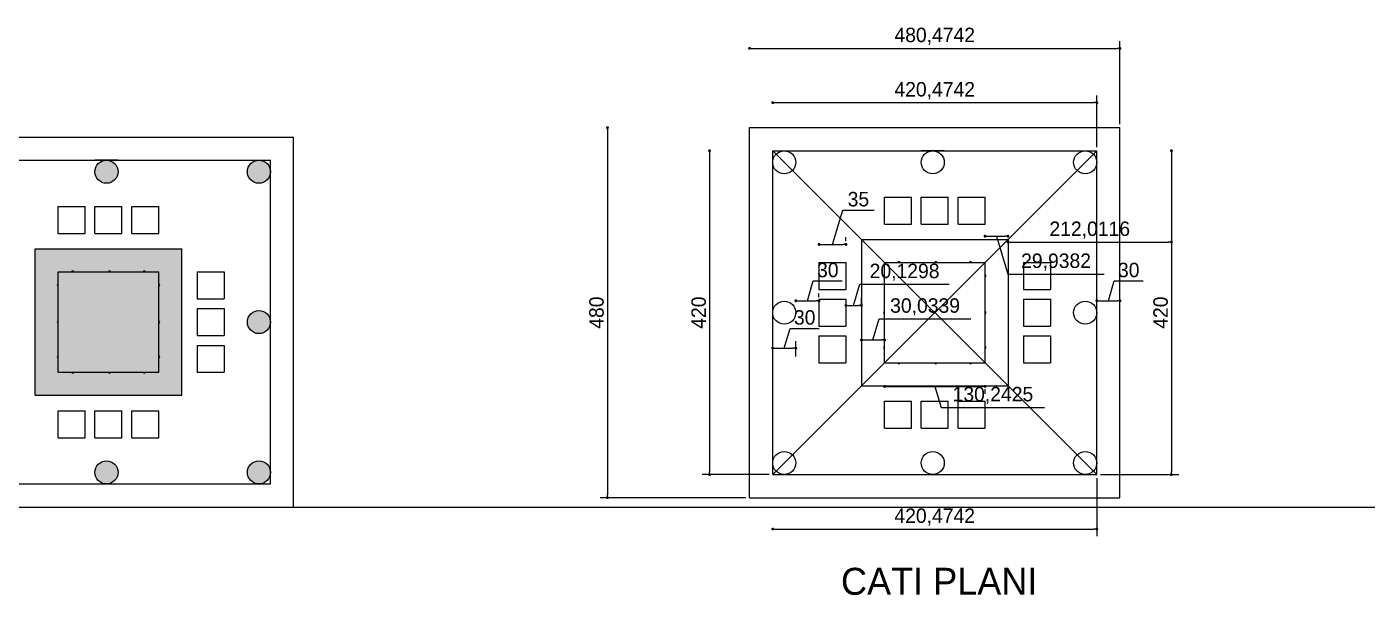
# Model space of a CAD drawing. Extents: x 9483 to 67306, y -5730 to 5191.
# Drawn here: x 23647 to 25386, y -5216 to -4478 of the extents above; entities that cross this region are included whole.
import ezdxf

# ---------------------------------------------------------------- set-up
doc = ezdxf.new("R2010")
doc.units = 0
doc.header["$MEASUREMENT"] = 0
doc.layers.get('0').update_dxf_attribs({"linetype": 'CONTINUOUS'})
doc.layers.get('DEFPOINTS').update_dxf_attribs({"linetype": 'CONTINUOUS'})
for name, color, linetype in [('duvar', 3, 'CONTINUOUS'), ('kolon', 1, 'CONTINUOUS'), ('Layer1', 4, 'CONTINUOUS'), ('yazı', 6, 'CONTINUOUS'), ('ölçü', 5, 'CONTINUOUS')]:
    doc.layers.add(name, color=color, linetype=linetype)
doc.dimstyles.get("Standard").update_dxf_attribs({"dimtxt": 0.18, "dimasz": 0.18, "dimexe": 0.18, "dimexo": 0.0625, "dimgap": 0.09, "dimtad": 0, "dimtih": 1, "dimtoh": 1, "dimdec": 4, "dimzin": 0, "dimdsep": 46, "dimtxsty": 'Standard', "dimcen": 0.09, "dimadec": 0, "dimazin": 0, "dimtfac": 1, "dimtdec": 4, "dimtofl": 0, "dimtmove": 0, "dimatfit": 3, "dimfxl": 1, "dimtolj": 1, "dimtzin": 0, "dimarcsym": 0})

# ---------------------------------------------------------------- blocks, each defined once
blk = doc.blocks.new('_DOT')
at = {"color": 0, "linetype": 'ByBlock'}
blk.add_line((-0.5, 0), (-1, 0), dxfattribs=at)
at = {"color": 0, "linetype": 'ByBlock', "const_width": 0.5}
blk.add_lwpolyline([(-0.25, 0, 1), (0.25, 0, 1)], format="xyb", close=True, dxfattribs=at)
blk = doc.blocks.new('*D66')
at = {"layer": 'DEFPOINTS', "color": 0}
for p in [(24615, -4639.2), (24533.1, -5059.2), (24615, -5059.2)]:
    blk.add_point(p, dxfattribs=at)
at = {"layer": 'yazı', "color": 0, "lineweight": -2}
for p, q in [((24533.1, -4643), (24533.1, -5055.5)), ((24610.3, -5059.2), (24523.7, -5059.2))]:
    blk.add_line(p, q, dxfattribs=at)
at = {"layer": 'yazı', "color": 0, "lineweight": -2, "xscale": 3.75, "yscale": 3.75, "zscale": 3.75}
for p, rotation in [((24533.1, -4639.2), 90), ((24533.1, -5059.2), 270)]:
    blk.add_blockref('_DOT', p, dxfattribs=dict(at, rotation=rotation))
at = {"layer": 'yazı', "color": 0, "insert": (24519, -4849.2), "char_height": 18.75, "attachment_point": 5, "rotation": 90}
blk.add_mtext('\\A1;420', dxfattribs=at)
blk = doc.blocks.new('*D64')
at = {"layer": 'DEFPOINTS', "color": 0}
for p in [(25035.5, -4639.2), (25035.5, -5059.2), (25132.3, -5059.2)]:
    blk.add_point(p, dxfattribs=at)
at = {"layer": 'yazı', "color": 0, "lineweight": -2}
for p, q in [((25132.3, -4643), (25132.3, -5055.5)), ((25040.1, -5059.2), (25141.7, -5059.2))]:
    blk.add_line(p, q, dxfattribs=at)
at = {"layer": 'yazı', "color": 0, "lineweight": -2, "xscale": 3.75, "yscale": 3.75, "zscale": 3.75}
for p, rotation in [((25132.3, -4639.2), 90), ((25132.3, -5059.2), 270)]:
    blk.add_blockref('_DOT', p, dxfattribs=dict(at, rotation=rotation))
at = {"layer": 'yazı', "color": 0, "insert": (25118.3, -4849.2), "char_height": 18.75, "attachment_point": 5, "rotation": 90}
blk.add_mtext('\\A1;420', dxfattribs=at)
blk = doc.blocks.new('*D67')
at = {"layer": 'DEFPOINTS', "color": 0}
for p in [(24615, -5059.2), (25035.5, -5059.2), (25035.5, -5129.9)]:
    blk.add_point(p, dxfattribs=at)
at = {"layer": 'yazı', "color": 0, "lineweight": -2}
for p, q in [((25035.5, -5063.9), (25035.5, -5139.3)), ((24618.7, -5129.9), (25031.7, -5129.9))]:
    blk.add_line(p, q, dxfattribs=at)
at = {"layer": 'yazı', "color": 0, "lineweight": -2, "xscale": 3.75, "yscale": 3.75, "zscale": 3.75, "rotation": 180}
blk.add_blockref('_DOT', (24615, -5129.9), dxfattribs=at)
at = {"layer": 'yazı', "color": 0, "lineweight": -2, "xscale": 3.75, "yscale": 3.75, "zscale": 3.75}
blk.add_blockref('_DOT', (25035.5, -5129.9), dxfattribs=at)
at = {"layer": 'yazı', "color": 0, "insert": (24825.2, -5114.3), "char_height": 18.75, "attachment_point": 5}
blk.add_mtext('\\A1;420,4742', dxfattribs=at)
blk = doc.blocks.new('*D65')
at = {"layer": 'DEFPOINTS', "color": 0}
for p in [(25035.5, -4576.8), (24615, -4639.2), (25035.5, -4639.2)]:
    blk.add_point(p, dxfattribs=at)
at = {"layer": 'yazı', "color": 0, "lineweight": -2}
for p, q in [((25035.5, -4634.5), (25035.5, -4567.4)), ((24618.7, -4576.8), (25031.7, -4576.8))]:
    blk.add_line(p, q, dxfattribs=at)
at = {"layer": 'yazı', "color": 0, "lineweight": -2, "xscale": 3.75, "yscale": 3.75, "zscale": 3.75, "rotation": 180}
blk.add_blockref('_DOT', (24615, -4576.8), dxfattribs=at)
at = {"layer": 'yazı', "color": 0, "lineweight": -2, "xscale": 3.75, "yscale": 3.75, "zscale": 3.75}
blk.add_blockref('_DOT', (25035.5, -4576.8), dxfattribs=at)
at = {"layer": 'yazı', "color": 0, "insert": (24825.2, -4561.2), "char_height": 18.75, "attachment_point": 5}
blk.add_mtext('\\A1;420,4742', dxfattribs=at)
blk = doc.blocks.new('*D68')
at = {"layer": 'DEFPOINTS', "color": 0}
for p in [(24645, -4895.3), (24615, -4910.8), (24645, -4910.8)]:
    blk.add_point(p, dxfattribs=at)
at = {"layer": 'yazı', "color": 0, "lineweight": -2}
for p, q in [((24630, -4895.3), (24637.7, -4869.6)), ((24637.7, -4869.6), (24675.2, -4869.6)), ((24645, -4906.1), (24645, -4886)), ((24618.7, -4895.3), (24641.2, -4895.3))]:
    blk.add_line(p, q, dxfattribs=at)
at = {"layer": 'yazı', "color": 0, "lineweight": -2, "xscale": 3.75, "yscale": 3.75, "zscale": 3.75, "rotation": 180}
blk.add_blockref('_DOT', (24615, -4895.3), dxfattribs=at)
at = {"layer": 'yazı', "color": 0, "lineweight": -2, "xscale": 3.75, "yscale": 3.75, "zscale": 3.75}
blk.add_blockref('_DOT', (24645, -4895.3), dxfattribs=at)
at = {"layer": 'yazı', "color": 0, "insert": (24656.5, -4855.5), "char_height": 18.75, "attachment_point": 5}
blk.add_mtext('\\A1;30', dxfattribs=at)
blk = doc.blocks.new('*D69')
at = {"layer": 'DEFPOINTS', "color": 0}
for p in [(24675, -4833.8), (24675, -4833.8), (24645, -4849.2)]:
    blk.add_point(p, dxfattribs=at)
at = {"layer": 'yazı', "color": 0, "lineweight": -2}
for p, q in [((24660, -4833.8), (24667.7, -4808)), ((24667.7, -4808), (24705.2, -4808)), ((24648.7, -4833.8), (24671.2, -4833.8)), ((24675, -4829.1), (24675, -4824.4))]:
    blk.add_line(p, q, dxfattribs=at)
at = {"layer": 'yazı', "color": 0, "lineweight": -2, "xscale": 3.75, "yscale": 3.75, "zscale": 3.75, "rotation": 180}
blk.add_blockref('_DOT', (24645, -4833.8), dxfattribs=at)
at = {"layer": 'yazı', "color": 0, "lineweight": -2, "xscale": 3.75, "yscale": 3.75, "zscale": 3.75}
blk.add_blockref('_DOT', (24675, -4833.8), dxfattribs=at)
at = {"layer": 'yazı', "color": 0, "insert": (24686.5, -4794), "char_height": 18.75, "attachment_point": 5}
blk.add_mtext('\\A1;30', dxfattribs=at)
blk = doc.blocks.new('*D70')
at = {"layer": 'DEFPOINTS', "color": 0}
for p in [(24675, -4760.7), (24710, -4760.7), (24710, -4760.7)]:
    blk.add_point(p, dxfattribs=at)
at = {"layer": 'yazı', "color": 0, "lineweight": -2}
for p, q in [((24692.5, -4760.7), (24705.8, -4716.2)), ((24705.8, -4716.2), (24746.5, -4716.2)), ((24678.7, -4760.7), (24706.2, -4760.7)), ((24710, -4756), (24710, -4751.4))]:
    blk.add_line(p, q, dxfattribs=at)
at = {"layer": 'yazı', "color": 0, "lineweight": -2, "xscale": 3.75, "yscale": 3.75, "zscale": 3.75, "rotation": 180}
blk.add_blockref('_DOT', (24675, -4760.7), dxfattribs=at)
at = {"layer": 'yazı', "color": 0, "lineweight": -2, "xscale": 3.75, "yscale": 3.75, "zscale": 3.75}
blk.add_blockref('_DOT', (24710, -4760.7), dxfattribs=at)
at = {"layer": 'yazı', "color": 0, "insert": (24726.2, -4702.1), "char_height": 18.75, "attachment_point": 5}
blk.add_mtext('\\A1;35', dxfattribs=at)
blk = doc.blocks.new('*D71')
at = {"layer": 'DEFPOINTS', "color": 0}
for p in [(25035.5, -4833.8), (25065.5, -4833.8), (25065.5, -4833.8)]:
    blk.add_point(p, dxfattribs=at)
at = {"layer": 'yazı', "color": 0, "lineweight": -2}
for p, q in [((25050.5, -4833.8), (25058.2, -4808)), ((25058.2, -4808), (25095.7, -4808)), ((25039.2, -4833.8), (25061.7, -4833.8)), ((25065.5, -4829.1), (25065.5, -4824.4))]:
    blk.add_line(p, q, dxfattribs=at)
at = {"layer": 'yazı', "color": 0, "lineweight": -2, "xscale": 3.75, "yscale": 3.75, "zscale": 3.75, "rotation": 180}
blk.add_blockref('_DOT', (25035.5, -4833.8), dxfattribs=at)
at = {"layer": 'yazı', "color": 0, "lineweight": -2, "xscale": 3.75, "yscale": 3.75, "zscale": 3.75}
blk.add_blockref('_DOT', (25065.5, -4833.8), dxfattribs=at)
at = {"layer": 'yazı', "color": 0, "insert": (25076.9, -4794), "char_height": 18.75, "attachment_point": 5}
blk.add_mtext('\\A1;30', dxfattribs=at)
blk = doc.blocks.new('*D72')
at = {"layer": 'DEFPOINTS', "color": 0}
for p in [(24710, -4843.9), (24730.1, -4839.8), (24730.1, -4843.9)]:
    blk.add_point(p, dxfattribs=at)
at = {"layer": 'yazı', "color": 0, "lineweight": -2}
for p, q in [((24720, -4839.8), (24728.2, -4812.4)), ((24728.2, -4812.4), (24843.9, -4812.4)), ((24730.1, -4839.3), (24730.1, -4830.4)), ((24713.7, -4839.8), (24726.4, -4839.8))]:
    blk.add_line(p, q, dxfattribs=at)
at = {"layer": 'yazı', "color": 0, "lineweight": -2, "xscale": 3.75, "yscale": 3.75, "zscale": 3.75, "rotation": 180}
blk.add_blockref('_DOT', (24710, -4839.8), dxfattribs=at)
at = {"layer": 'yazı', "color": 0, "lineweight": -2, "xscale": 3.75, "yscale": 3.75, "zscale": 3.75}
blk.add_blockref('_DOT', (24730.1, -4839.8), dxfattribs=at)
at = {"layer": 'yazı', "color": 0, "insert": (24786.1, -4796.8), "char_height": 18.75, "attachment_point": 5}
blk.add_mtext('\\A1;20,1298', dxfattribs=at)
blk = doc.blocks.new('*D73')
at = {"layer": 'DEFPOINTS', "color": 0}
for p in [(24760.1, -4884.6), (24730.1, -4888.8), (24760.1, -4888.6)]:
    blk.add_point(p, dxfattribs=at)
at = {"layer": 'yazı', "color": 0, "lineweight": -2}
for p, q in [((24745.1, -4884.6), (24753.3, -4857.3)), ((24753.3, -4857.3), (24872.1, -4857.3)), ((24733.9, -4884.6), (24756.4, -4884.6)), ((24760.1, -4883.9), (24760.1, -4875.2))]:
    blk.add_line(p, q, dxfattribs=at)
at = {"layer": 'yazı', "color": 0, "lineweight": -2, "xscale": 3.75, "yscale": 3.75, "zscale": 3.75, "rotation": 180}
blk.add_blockref('_DOT', (24730.1, -4884.6), dxfattribs=at)
at = {"layer": 'yazı', "color": 0, "lineweight": -2, "xscale": 3.75, "yscale": 3.75, "zscale": 3.75}
blk.add_blockref('_DOT', (24760.1, -4884.6), dxfattribs=at)
at = {"layer": 'yazı', "color": 0, "insert": (24812.7, -4841.7), "char_height": 18.75, "attachment_point": 5}
blk.add_mtext('\\A1;30,0339', dxfattribs=at)
blk = doc.blocks.new('*D74')
at = {"layer": 'DEFPOINTS', "color": 0}
for p in [(24760.1, -4948.8), (24890.4, -4943.8), (24890.4, -4944.9)]:
    blk.add_point(p, dxfattribs=at)
at = {"layer": 'yazı', "color": 0, "lineweight": -2}
for p, q in [((24763.9, -4944.9), (24886.6, -4944.9)), ((24825.3, -4944.9), (24833.5, -4972.2)), ((24890.4, -4948.5), (24890.4, -4954.3)), ((24833.5, -4972.2), (24967.8, -4972.2))]:
    blk.add_line(p, q, dxfattribs=at)
at = {"layer": 'yazı', "color": 0, "lineweight": -2, "xscale": 3.75, "yscale": 3.75, "zscale": 3.75, "rotation": 180}
blk.add_blockref('_DOT', (24760.1, -4944.9), dxfattribs=at)
at = {"layer": 'yazı', "color": 0, "lineweight": -2, "xscale": 3.75, "yscale": 3.75, "zscale": 3.75}
blk.add_blockref('_DOT', (24890.4, -4944.9), dxfattribs=at)
at = {"layer": 'yazı', "color": 0, "insert": (24900.7, -4956.6), "char_height": 18.75, "attachment_point": 5}
blk.add_mtext('\\A1;130,2425', dxfattribs=at)
blk = doc.blocks.new('*D75')
at = {"layer": 'DEFPOINTS', "color": 0}
for p in [(24890.4, -4749), (24920.3, -4749), (24920.3, -4750)]:
    blk.add_point(p, dxfattribs=at)
at = {"layer": 'yazı', "color": 0, "lineweight": -2}
for p, q in [((24894.1, -4750), (24916.6, -4750)), ((24905.4, -4750), (24920.1, -4799.2)), ((24920.3, -4753.6), (24920.3, -4759.4)), ((24920.1, -4799.2), (25045.1, -4799.2))]:
    blk.add_line(p, q, dxfattribs=at)
at = {"layer": 'yazı', "color": 0, "lineweight": -2, "xscale": 3.75, "yscale": 3.75, "zscale": 3.75, "rotation": 180}
blk.add_blockref('_DOT', (24890.4, -4750), dxfattribs=at)
at = {"layer": 'yazı', "color": 0, "lineweight": -2, "xscale": 3.75, "yscale": 3.75, "zscale": 3.75}
blk.add_blockref('_DOT', (24920.3, -4750), dxfattribs=at)
at = {"layer": 'yazı', "color": 0, "insert": (24982.6, -4783.6), "char_height": 18.75, "attachment_point": 5}
blk.add_mtext('\\A1;29,9382', dxfattribs=at)
blk = doc.blocks.new('*D76')
at = {"layer": 'DEFPOINTS', "color": 0}
for p in [(24920.3, -4756.6), (25132.3, -4756.6), (25132.3, -4757.7)]:
    blk.add_point(p, dxfattribs=at)
at = {"layer": 'yazı', "color": 0, "lineweight": -2}
for p, q in [((24924.1, -4757.7), (25128.6, -4757.7)), ((25132.3, -4761.3), (25132.3, -4767.1))]:
    blk.add_line(p, q, dxfattribs=at)
at = {"layer": 'yazı', "color": 0, "lineweight": -2, "xscale": 3.75, "yscale": 3.75, "zscale": 3.75, "rotation": 180}
blk.add_blockref('_DOT', (24920.3, -4757.7), dxfattribs=at)
at = {"layer": 'yazı', "color": 0, "lineweight": -2, "xscale": 3.75, "yscale": 3.75, "zscale": 3.75}
blk.add_blockref('_DOT', (25132.3, -4757.7), dxfattribs=at)
at = {"layer": 'yazı', "color": 0, "insert": (25026.3, -4742.1), "char_height": 18.75, "attachment_point": 5}
blk.add_mtext('\\A1;212,0116', dxfattribs=at)
blk = doc.blocks.new('*D96')
at = {"layer": 'DEFPOINTS', "color": 0}
for p in [(25065.5, -4506.4), (24585, -4609.2), (25065.5, -4609.2)]:
    blk.add_point(p, dxfattribs=at)
at = {"layer": 'ölçü', "color": 0, "lineweight": -2}
for p, q in [((25065.5, -4604.5), (25065.5, -4497)), ((24588.7, -4506.4), (25061.7, -4506.4))]:
    blk.add_line(p, q, dxfattribs=at)
at = {"layer": 'ölçü', "color": 0, "lineweight": -2, "xscale": 3.75, "yscale": 3.75, "zscale": 3.75, "rotation": 180}
blk.add_blockref('_DOT', (24585, -4506.4), dxfattribs=at)
at = {"layer": 'ölçü', "color": 0, "lineweight": -2, "xscale": 3.75, "yscale": 3.75, "zscale": 3.75}
blk.add_blockref('_DOT', (25065.5, -4506.4), dxfattribs=at)
at = {"layer": 'ölçü', "color": 0, "insert": (24825.2, -4490.7), "char_height": 18.75, "attachment_point": 5}
blk.add_mtext('\\A1;480,4742', dxfattribs=at)
blk = doc.blocks.new('*D97')
at = {"layer": 'DEFPOINTS', "color": 0}
for p in [(24585, -4609.2), (24400.6, -5089.2), (24585, -5089.2)]:
    blk.add_point(p, dxfattribs=at)
at = {"layer": 'ölçü', "color": 0, "lineweight": -2}
for p, q in [((24400.6, -4613), (24400.6, -5085.5)), ((24580.3, -5089.2), (24391.2, -5089.2))]:
    blk.add_line(p, q, dxfattribs=at)
at = {"layer": 'ölçü', "color": 0, "lineweight": -2, "xscale": 3.75, "yscale": 3.75, "zscale": 3.75}
for p, rotation in [((24400.6, -4609.2), 90), ((24400.6, -5089.2), 270)]:
    blk.add_blockref('_DOT', p, dxfattribs=dict(at, rotation=rotation))
at = {"layer": 'ölçü', "color": 0, "insert": (24386.5, -4849.2), "char_height": 18.75, "attachment_point": 5, "rotation": 90}
blk.add_mtext('\\A1;480', dxfattribs=at)

msp = doc.modelspace()

# ---------------------------------------------------------------- hatches: boundary and pattern name
at = {"layer": 'Layer1'}
h = msp.add_hatch(color=256, dxfattribs=at)
h.set_gradient(color1=(255, 191, 0), color2=(255, 228, 148), one_color=1, tint=0.79)
h.paths.add_polyline_path([(23963.49784, -4666.37648, 1), (23933.49784, -4666.37648, 1)])
h.paths.add_polyline_path([(23765.64219, -4666.37648, 1), (23735.64219, -4666.37648, 1)])
h.paths.add_polyline_path([(23573.02365, -4666.37648, 1), (23543.02365, -4666.37648, 1)])
h.paths.add_polyline_path([(23573.02365, -4861.37648, 1), (23543.02365, -4861.37648, 1)])
h.paths.add_polyline_path([(23543.02365, -5056.37648, 1), (23573.02365, -5056.37648, 1)])
h.paths.add_polyline_path([(23765.64219, -5056.37648, 1), (23735.64219, -5056.37648, 1)])
h.paths.add_polyline_path([(23963.49784, -5056.37648, 1), (23933.49784, -5056.37648, 1)])
h.paths.add_polyline_path([(23963.49784, -4861.37648, 1), (23933.49784, -4861.37648, 1)])
h = msp.add_hatch(color=256, dxfattribs=at)
h.set_gradient(color1=(128, 255, 255), color2=(148, 255, 255), one_color=1, tint=0.79)
h.paths.add_polyline_path([(23658.02365, -4766.37648), (23658.02365, -4956.37648), (23848.49784, -4956.37648), (23848.49784, -4766.37648)])

# ---------------------------------------------------------------- linework, layer by layer
at = {"layer": 'duvar'}
for p, q in [((23513.02365, -4621.37648), (23993.49784, -4621.37648)), ((23993.49784, -5101.37648), (23993.49784, -4621.37648)), ((24584.97862, -5089.21918), (24584.97862, -4609.21918)), ((24584.97862, -4609.21918), (25065.45281, -4609.21918)), ((25065.45281, -5089.21918), (25065.45281, -4609.21918)), ((24614.97862, -5059.21918), (24614.97862, -4639.21918)), ((24614.97862, -4639.21918), (25035.45281, -4639.21918)), ((25035.45281, -5059.21918), (25035.45281, -4639.21918)), ((23543.02365, -4651.37648), (23963.49784, -4651.37648)), ((23765.64219, -4651.37648), (23735.64219, -4651.37648)), ((23963.49784, -5071.37648), (23963.49784, -4651.37648)), ((23963.49784, -4681.37648), (23963.49784, -4651.37648)), ((23658.02365, -4956.37648), (23658.02365, -4766.37648)), ((23658.02365, -4766.37648), (23848.49784, -4766.37648)), ((23848.49784, -4956.37648), (23848.49784, -4766.37648)), ((23688.02365, -4861.37648), (23688.02365, -4796.37648)), ((23688.02365, -4796.37648), (23753.26074, -4796.37648)), ((23753.26074, -4796.37648), (23818.49784, -4796.37648)), ((23818.49784, -4926.37648), (23818.49784, -4796.37648)), ((24759.97862, -4784.21918), (24825.21571, -4784.21918)), ((24759.97862, -4849.21918), (24759.97862, -4784.21918)), ((24825.21571, -4784.21918), (24890.45281, -4784.21918)), ((24890.2891, -4784.21918), (24890.2891, -4914.21918)), ((23963.49784, -4876.37648), (23963.49784, -4846.37648)), ((24759.97862, -4914.21918), (24759.97862, -4849.21918)), ((23688.02365, -4926.37648), (23688.02365, -4861.37648)), ((24759.97862, -4914.21918), (24890.45281, -4914.21918)), ((24759.97862, -4914.21918), (24777.47862, -4914.21918)), ((23688.02365, -4926.37648), (23818.49784, -4926.37648)), ((23688.02365, -4926.37648), (23705.52365, -4926.37648)), ((23658.02365, -4956.37648), (23848.49784, -4956.37648)), ((23963.49784, -5071.37648), (23963.49784, -5041.37648)), ((24614.97862, -5059.21918), (25035.45281, -5059.21918)), ((23543.02365, -5071.37648), (23963.49784, -5071.37648)), ((23735.64219, -5071.37648), (23765.64219, -5071.37648)), ((23933.49784, -5071.37648), (23963.49784, -5071.37648)), ((24584.97862, -5089.21918), (25065.45281, -5089.21918)), ((23513.02365, -5101.37648), (23993.49784, -5101.37648))]:
    msp.add_line(p, q, dxfattribs=at)
at = {"layer": 'kolon'}
for p, q in [((24614.97862, -5059.21918), (25035.45281, -4639.21918)), ((24614.97862, -4639.21918), (25035.45281, -5059.21918)), ((24837.59716, -4639.21918), (24807.59716, -4639.21918)), ((25035.45281, -4669.21918), (25035.45281, -4639.21918)), ((25035.45281, -4864.21918), (25035.45281, -4834.21918)), ((25035.45281, -5059.21918), (25035.45281, -5029.21918)), ((24614.97862, -5059.21918), (24644.97862, -5059.21918)), ((24807.59716, -5059.21918), (24837.59716, -5059.21918)), ((25005.45281, -5059.21918), (25035.45281, -5059.21918))]:
    msp.add_line(p, q, dxfattribs=at)
for centre in [(24629.97862, -4654.21918), (24822.59716, -4654.21918), (25020.45281, -4654.21918), (24629.97862, -4849.21918), (25020.45281, -4849.21918), (24629.97862, -5044.21918), (24822.59716, -5044.21918), (25020.45281, -5044.21918)]:
    msp.add_circle(centre, 15, dxfattribs=at)
at = {"layer": 'Layer1'}
for p, q in [((23688.02365, -4711.37648), (23723.02365, -4711.37648)), ((23688.02365, -4746.37648), (23688.02365, -4711.37648)), ((23723.02365, -4746.37648), (23723.02365, -4711.37648)), ((23735.76074, -4711.37648), (23770.76074, -4711.37648)), ((23735.76074, -4746.37648), (23735.76074, -4711.37648)), ((23770.76074, -4746.37648), (23770.76074, -4711.37648)), ((23783.49784, -4711.37648), (23818.49784, -4711.37648)), ((23783.49784, -4746.37648), (23783.49784, -4711.37648)), ((23818.49784, -4746.37648), (23818.49784, -4711.37648)), ((24759.97862, -4699.21918), (24794.97862, -4699.21918)), ((24759.97862, -4734.21918), (24759.97862, -4699.21918)), ((24794.97862, -4734.21918), (24794.97862, -4699.21918)), ((24807.71571, -4734.21918), (24807.71571, -4699.21918)), ((24807.71571, -4699.21918), (24842.71571, -4699.21918)), ((24842.71571, -4734.21918), (24842.71571, -4699.21918)), ((24855.45281, -4699.21918), (24890.45281, -4699.21918)), ((24855.45281, -4734.21918), (24855.45281, -4699.21918)), ((24890.45281, -4734.21918), (24890.45281, -4699.21918)), ((23688.02365, -4746.37648), (23723.02365, -4746.37648)), ((23735.76074, -4746.37648), (23770.76074, -4746.37648)), ((23783.49784, -4746.37648), (23818.49784, -4746.37648)), ((24759.97862, -4734.21918), (24794.97862, -4734.21918)), ((24807.71571, -4734.21918), (24842.71571, -4734.21918)), ((24855.45281, -4734.21918), (24890.45281, -4734.21918)), ((24729.97862, -4754.21918), (24920.45281, -4754.21918)), ((24730.10845, -4754.21918), (24730.10845, -4944.21918)), ((24920.32297, -4754.21918), (24920.32297, -4944.21918)), ((23868.49784, -4796.13939), (23903.49784, -4796.13939)), ((23868.49784, -4796.13939), (23868.49784, -4831.13939)), ((23903.49784, -4796.13939), (23903.49784, -4831.13939)), ((24674.97862, -4783.98209), (24674.97862, -4818.98209)), ((24674.97862, -4783.98209), (24709.97862, -4783.98209)), ((24709.97862, -4783.98209), (24709.97862, -4818.98209)), ((24940.45281, -4783.98209), (24975.45281, -4783.98209)), ((24940.45281, -4783.98209), (24940.45281, -4818.98209)), ((24975.45281, -4783.98209), (24975.45281, -4818.98209)), ((23868.49784, -4831.13939), (23903.49784, -4831.13939)), ((24674.97862, -4818.98209), (24709.97862, -4818.98209)), ((24674.97862, -4831.71918), (24709.97862, -4831.71918)), ((24674.97862, -4831.71918), (24674.97862, -4866.71918)), ((24709.97862, -4831.71918), (24709.97862, -4866.71918)), ((24940.45281, -4818.98209), (24975.45281, -4818.98209)), ((24940.45281, -4831.71918), (24940.45281, -4866.71918)), ((24940.45281, -4831.71918), (24975.45281, -4831.71918)), ((24975.45281, -4831.71918), (24975.45281, -4866.71918)), ((23868.49784, -4843.87648), (23868.49784, -4878.87648)), ((23868.49784, -4843.87648), (23903.49784, -4843.87648)), ((23903.49784, -4843.87648), (23903.49784, -4878.87648)), ((24674.97862, -4866.71918), (24709.97862, -4866.71918)), ((24940.45281, -4866.71918), (24975.45281, -4866.71918)), ((23868.49784, -4878.87648), (23903.49784, -4878.87648)), ((24674.97862, -4879.45628), (24709.97862, -4879.45628)), ((24674.97862, -4879.45628), (24674.97862, -4914.45628)), ((24709.97862, -4879.45628), (24709.97862, -4914.45628)), ((24940.45281, -4879.45628), (24940.45281, -4914.45628)), ((24940.45281, -4879.45628), (24975.45281, -4879.45628)), ((24975.45281, -4879.45628), (24975.45281, -4914.45628)), ((23868.49784, -4891.61358), (23868.49784, -4926.61358)), ((23868.49784, -4891.61358), (23903.49784, -4891.61358)), ((23903.49784, -4891.61358), (23903.49784, -4926.61358)), ((24674.97862, -4914.45628), (24709.97862, -4914.45628)), ((24940.45281, -4914.45628), (24975.45281, -4914.45628)), ((23868.49784, -4926.61358), (23903.49784, -4926.61358)), ((24729.97862, -4944.21918), (24920.45281, -4944.21918)), ((24759.97862, -4999.21918), (24759.97862, -4964.21918)), ((24759.97862, -4964.21918), (24794.97862, -4964.21918)), ((24794.97862, -4999.21918), (24794.97862, -4964.21918)), ((24807.71571, -4999.21918), (24807.71571, -4964.21918)), ((24807.71571, -4964.21918), (24842.71571, -4964.21918)), ((24842.71571, -4999.21918), (24842.71571, -4964.21918)), ((24855.45281, -4999.21918), (24855.45281, -4964.21918)), ((24855.45281, -4964.21918), (24890.45281, -4964.21918)), ((24890.45281, -4999.21918), (24890.45281, -4964.21918)), ((23688.02365, -4976.37648), (23723.02365, -4976.37648)), ((23688.02365, -5011.37648), (23688.02365, -4976.37648)), ((23723.02365, -5011.37648), (23723.02365, -4976.37648)), ((23735.76074, -5011.37648), (23735.76074, -4976.37648)), ((23735.76074, -4976.37648), (23770.76074, -4976.37648)), ((23770.76074, -5011.37648), (23770.76074, -4976.37648)), ((23783.49784, -4976.37648), (23818.49784, -4976.37648)), ((23783.49784, -5011.37648), (23783.49784, -4976.37648)), ((23818.49784, -5011.37648), (23818.49784, -4976.37648)), ((24759.97862, -4999.21918), (24794.97862, -4999.21918)), ((24807.71571, -4999.21918), (24842.71571, -4999.21918)), ((24855.45281, -4999.21918), (24890.45281, -4999.21918)), ((23688.02365, -5011.37648), (23723.02365, -5011.37648)), ((23735.76074, -5011.37648), (23770.76074, -5011.37648)), ((23783.49784, -5011.37648), (23818.49784, -5011.37648))]:
    msp.add_line(p, q, dxfattribs=at)
for centre in [(23750.64219, -4666.37648), (23948.49784, -4666.37648), (23948.49784, -4861.37648), (23750.64219, -5056.37648), (23948.49784, -5056.37648)]:
    msp.add_circle(centre, 15, dxfattribs=at)
for centre, start, end in [((23706.77365, -4796.37648), 0, 180), ((23754.65999, -4796.37648), 0, 180), ((23799.6843, -4796.37648), 0, 180), ((24778.72862, -4784.21918), 0, 180), ((24826.61496, -4784.21918), 0, 180), ((24871.63927, -4784.21918), 0, 180), ((23688.02365, -4813.49014), 90, 270), ((23818.49784, -4813.49014), 270, 90), ((24759.97862, -4801.33284), 90, 270), ((24890.45281, -4801.33284), 270, 90), ((24759.97862, -4849.21918), 90, 270), ((24890.45281, -4849.21918), 270, 90), ((23688.02365, -4861.37648), 90, 270), ((23818.49784, -4861.37648), 270, 90), ((24759.97862, -4894.24349), 90, 270), ((24890.45281, -4894.24349), 270, 90), ((23688.02365, -4906.40079), 90, 270), ((23818.49784, -4906.40079), 270, 90), ((24778.72862, -4914.21918), 180, 0), ((24826.61496, -4914.21918), 180, 0), ((24871.63927, -4914.21918), 180, 0), ((23706.77365, -4926.37648), 180, 0), ((23754.65999, -4926.37648), 180, 0), ((23799.6843, -4926.37648), 180, 0)]:
    msp.add_arc(centre, 1.25, start, end, dxfattribs=at)
at = {"layer": 'yazı'}
msp.add_line((23342.65634, -5101.37648), (25633.80497, -5101.37648), dxfattribs=at)

# ---------------------------------------------------------------- texts
msp.add_text('CATI PLANI', height=35, dxfattribs=at).set_placement((24703.57209, -5215.18543))

# ---------------------------------------------------------------- dimensions: what is measured, and where the dimension line sits
for base, p1, p2, picture, middle in [((25035.45281, -4576.77598), (24614.97862, -4639.21918), (25035.45281, -4639.21918), '*D65', (24825.21571, -4561.15098)), ((24709.97862, -4760.73417), (24674.97862, -4760.73417), (24709.97862, -4760.73417), '*D70', (24710.52549, -4702.14042)), ((25132.334523, -4757.706181), (24920.322969, -4756.643684), (25132.334523, -4756.643684), '*D76', (25026.328746, -4742.081181)), ((24920.32297, -4750.01428), (24890.38478, -4748.95178), (24920.32297, -4748.95178), '*D75', (24924.807, -4783.60803)), ((24674.97862, -4833.80809), (24644.97862, -4849.21918), (24674.97862, -4833.80809), '*D69', (24672.40049, -4793.96434)), ((25065.45281, -4833.80809), (25035.45281, -4833.80809), (25065.45281, -4833.80809), '*D71', (25062.87468, -4793.96434)), ((24730.10845, -4839.75416), (24709.97862, -4843.94629), (24730.10845, -4843.94629), '*D72', (24732.93416, -4796.78541)), ((24760.14233, -4884.62414), (24730.10845, -4888.81628), (24760.14233, -4888.57918), '*D73', (24758.01601, -4841.65539)), ((24644.97862, -4895.34403), (24614.97862, -4910.75512), (24644.97862, -4910.75512), '*D68', (24642.40049, -4855.50028)), ((24890.384781, -4944.878107), (24760.142325, -4948.833148), (24890.384781, -4943.81561), '*D74', (24838.154178, -4956.596857)), ((25035.45281, -5129.89162), (24614.97862, -5059.21918), (25035.45281, -5059.21918), '*D67', (24825.21571, -5114.26662))]:
    dim = msp.add_linear_dim(base=base, p1=p1, p2=p2, dimstyle='Standard', override={"dimscale": 7.5, "dimtxt": 2.5, "dimasz": 0.5, "dimexe": 1.25, "dimexo": 0.625, "dimgap": 0.625, "dimtad": 1, "dimtih": 0, "dimtoh": 0, "dimzin": 8, "dimlunit": 6, "dimblk1": 'DOT', "dimblk2": 'DOT', "dimsah": 1, "dimcen": 0.5, "dimse1": 1, "dimtofl": 1, "dimtmove": 1}, dxfattribs=at)
    dim.commit()
    dim.dimension.update_dxf_attribs({"geometry": picture, "text_midpoint": middle})
for base, p1, p2, picture, middle in [((24533.05375, -5059.21918), (24614.97862, -4639.21918), (24614.97862, -5059.21918), '*D66', (24518.99125, -4849.21918)), ((25132.33452, -5059.21918), (25035.45281, -4639.21918), (25035.45281, -5059.21918), '*D64', (25118.27202, -4849.21918))]:
    dim = msp.add_linear_dim(base=base, p1=p1, p2=p2, angle=90, dimstyle='Standard', override={"dimscale": 7.5, "dimtxt": 2.5, "dimasz": 0.5, "dimexe": 1.25, "dimexo": 0.625, "dimgap": 0.625, "dimtad": 1, "dimtih": 0, "dimtoh": 0, "dimzin": 8, "dimlunit": 6, "dimblk1": 'DOT', "dimblk2": 'DOT', "dimsah": 1, "dimcen": 0.5, "dimse1": 1, "dimtofl": 1, "dimtmove": 1}, dxfattribs=at)
    dim.commit()
    dim.dimension.update_dxf_attribs({"geometry": picture, "text_midpoint": middle})
at = {"layer": 'ölçü', "color": 5}
dim = msp.add_linear_dim(base=(25065.45281, -4506.36539), p1=(24584.97862, -4609.21918), p2=(25065.45281, -4609.21918), dimstyle='Standard', override={"dimscale": 7.5, "dimtxt": 2.5, "dimasz": 0.5, "dimexe": 1.25, "dimexo": 0.625, "dimgap": 0.625, "dimtad": 1, "dimtih": 0, "dimtoh": 0, "dimzin": 8, "dimlunit": 6, "dimblk1": 'DOT', "dimblk2": 'DOT', "dimsah": 1, "dimcen": 0.5, "dimse1": 1, "dimtofl": 1, "dimtmove": 1}, dxfattribs=at)
dim.commit()
dim.dimension.update_dxf_attribs({"geometry": '*D96', "text_midpoint": (24825.21571, -4490.74039)})
dim = msp.add_linear_dim(base=(24400.57903, -5089.21918), p1=(24584.97862, -4609.21918), p2=(24584.97862, -5089.21918), angle=90, dimstyle='Standard', override={"dimscale": 7.5, "dimtxt": 2.5, "dimasz": 0.5, "dimexe": 1.25, "dimexo": 0.625, "dimgap": 0.625, "dimtad": 1, "dimtih": 0, "dimtoh": 0, "dimzin": 8, "dimlunit": 6, "dimblk1": 'DOT', "dimblk2": 'DOT', "dimsah": 1, "dimcen": 0.5, "dimse1": 1, "dimtofl": 1, "dimtmove": 1}, dxfattribs=at)
dim.commit()
dim.dimension.update_dxf_attribs({"geometry": '*D97', "text_midpoint": (24386.51653, -4849.21918)})

doc.saveas('drawing.dxf')
